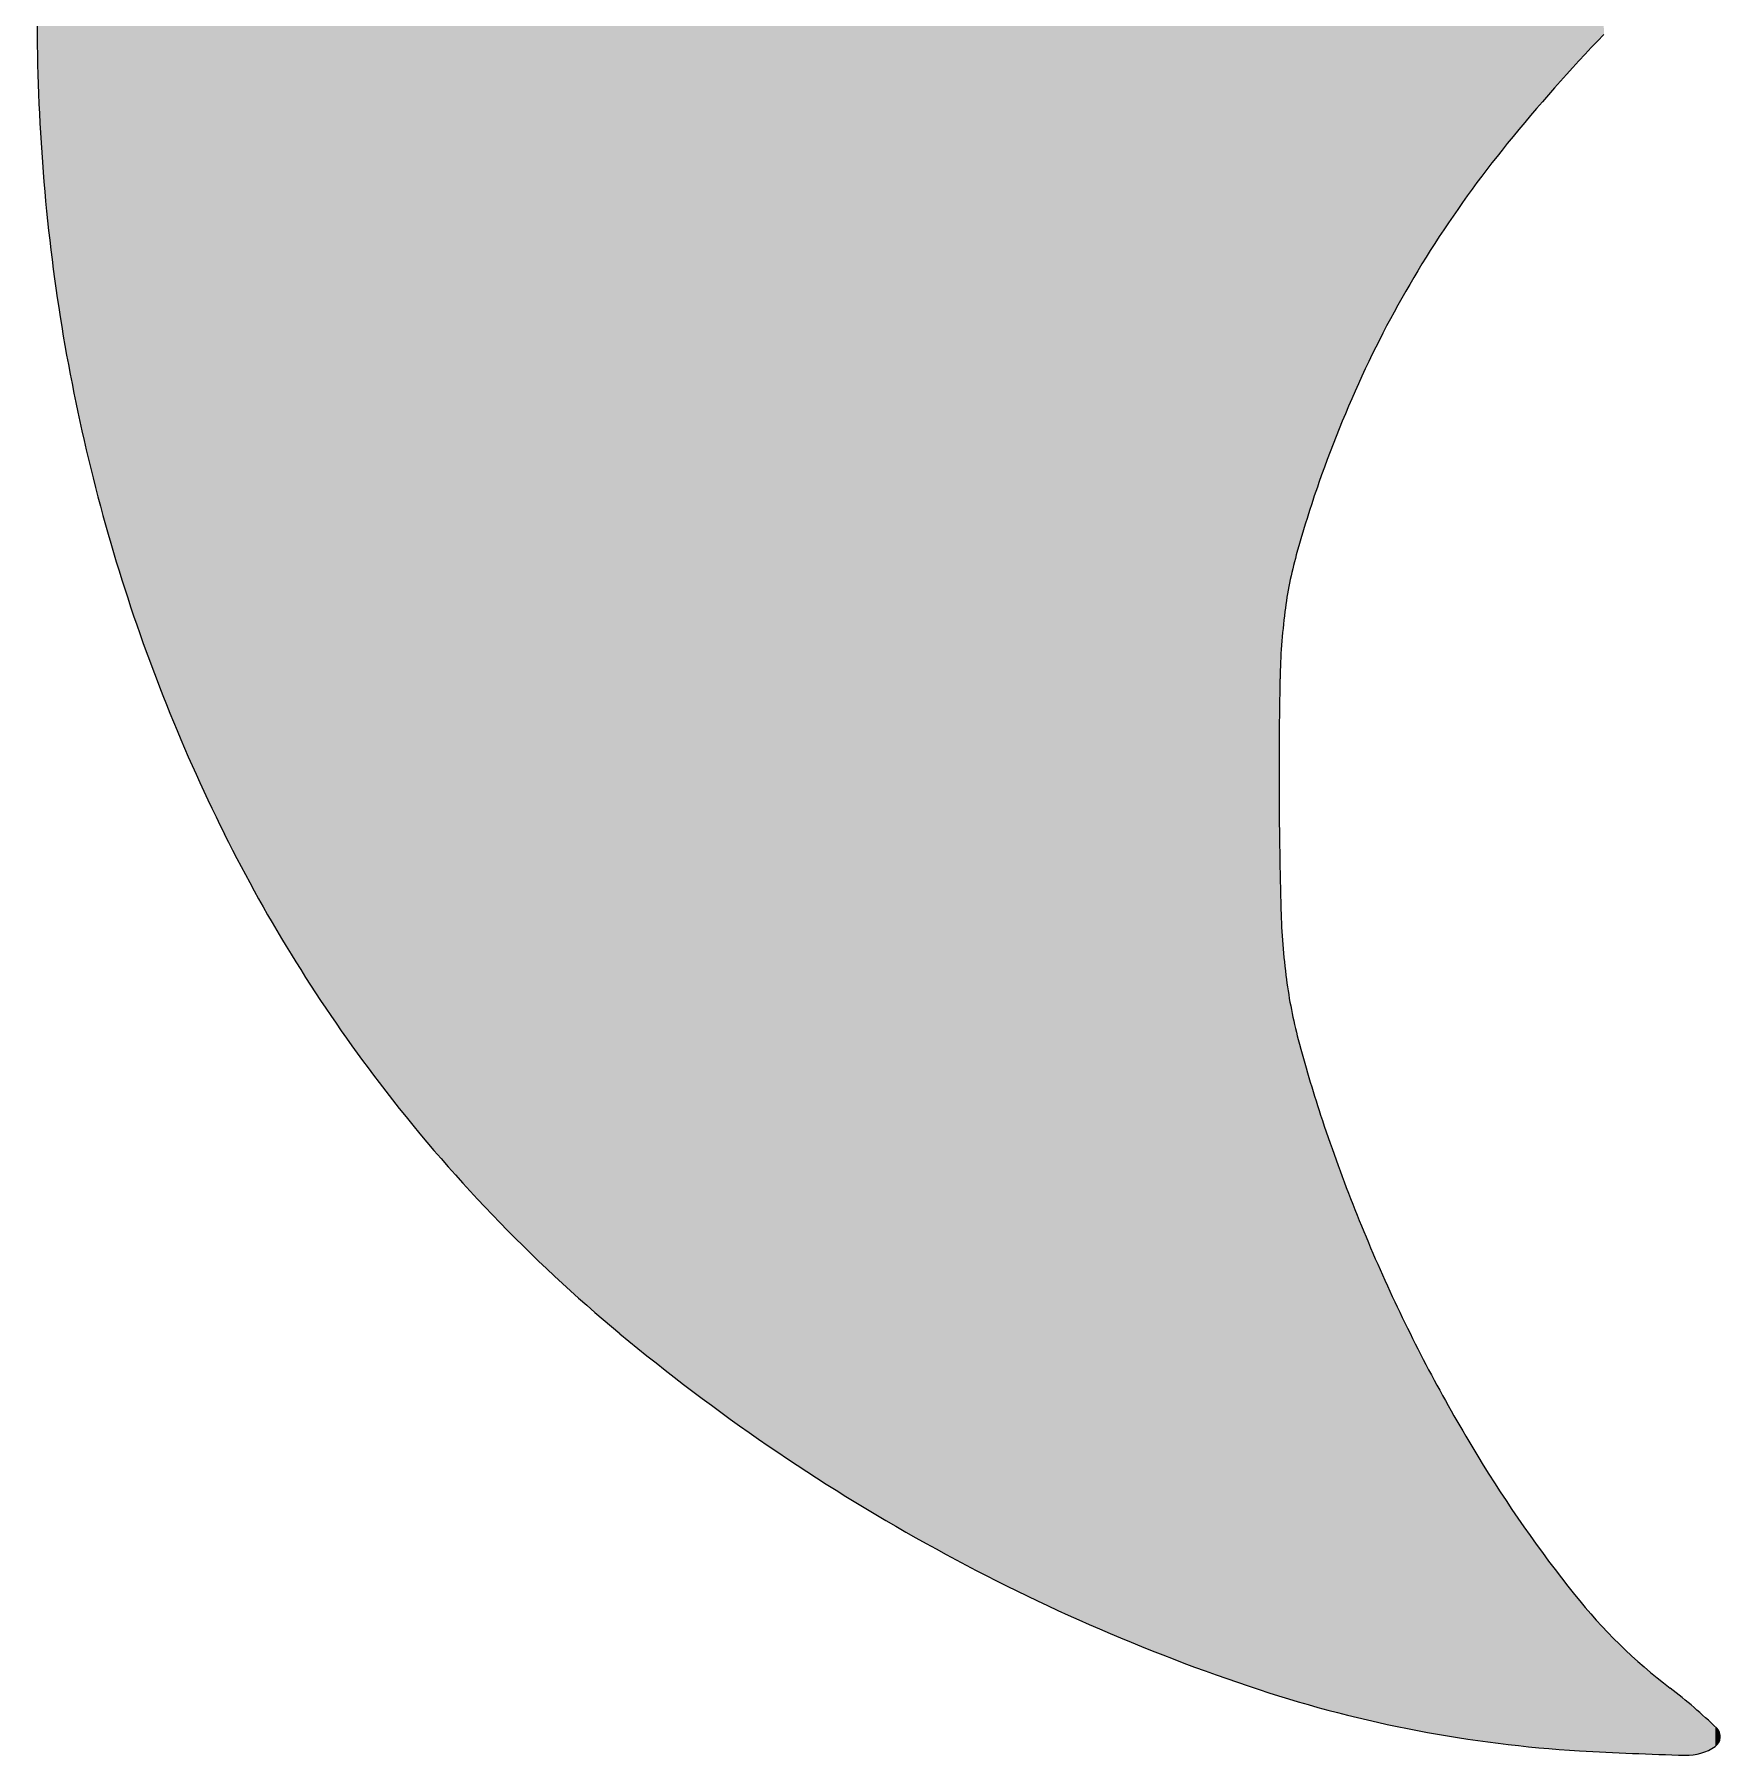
# Model space of a CAD drawing. Extents: x -1132 to 613, y -179 to 712.
# Drawn here: x 415.598 to 418.389, y 100.518 to 103.367 of the extents above; entities that cross this region are included whole.
import ezdxf

# ---------------------------------------------------------------- set-up
doc = ezdxf.new("R2010")
doc.units = 0
doc.layers.get('0').update_dxf_attribs({"lineweight": 13})
doc.layers.add('G-XREF-____-OTLN', color=7, linetype='Continuous', lineweight=13)

# ---------------------------------------------------------------- blocks, each defined once
blk = doc.blocks.new('Blockreferenz-A0UNPDDM6I')
at = {"layer": 'G-XREF-____-OTLN', "color": 242, "linetype": 'ByBlock', "lineweight": -2, "ltscale": 0.13, "true_color": 0xe50029}
for centre, major_axis, end_param in [((418.7795, 103.3898), (-3.1739, 0.1382), 0.163181), ((420.2338, 101.4029), (-2.0379, 1.9644), 0.085287), ((419.5041, 101.9951), (-1.4681, 1.1915), 0.115396), ((418.6335, 103.3723), (-3.0082, -0.3617), 0.169087), ((419.3758, 102.0767), (-1.4672, 0.9329), 0.120803), ((419.5946, 101.9722), (-1.7878, 0.8538), 0.109533), ((419.5341, 101.9933), (-1.8099, 0.6322), 0.06541), ((418.5034, 103.3336), (-2.7743, -0.8241), 0.17308), ((418.3294, 102.3275), (-0.6426, 0.1783), 0.143786), ((418.6963, 102.2807), (-1.0284, 0.1311), 0.107506), ((425.9611, 102.1404), (-8.3014, 0.1604), 0.02322), ((425.2084, 102.1374), (-7.5501, -0.0294), 0.025076), ((418.2028, 103.184), (-2.2904, -1.14), 0.189849), ((418.8202, 101.9523), (-1.1589, -0.0336), 0.100083), ((418.4581, 101.9053), (-0.7876, -0.1022), 0.127936), ((419.7396, 102.2421), (-2.0496, -0.5386), 0.061491), ((418.205, 103.1857), (-2.0363, -1.5534), 0.225293), ((420.3692, 102.4497), (-2.6423, -0.8712), 0.11261), ((420.2534, 102.3964), (-2.4118, -1.1093), 0.116643), ((418.6838, 103.7613), (-2.1166, -2.5447), 0.185886), ((419.8968, 102.1789), (-1.9098, -1.165), 0.125023), ((418.6246, 103.655), (-1.5507, -2.7857), 0.189091), ((418.8526, 101.3469), (-0.7053, -0.562), 0.246428), ((418.2771, 102.6022), (-0.6519, -1.9747), 0.260451), ((417.7847, 99.9469), (0.5979, 0.6166), 0.118417), ((418.3691, 100.5495), (0.0111, -0.016), 1.766833), ((418.4869, 106.1919), (-0.3312, -5.6656), 0.030819), ((418.3328, 100.6021), (-0.0023, -0.0834), 0.632312)]:
    blk.add_ellipse(centre, major_axis=major_axis, ratio=1, start_param=0, end_param=end_param, dxfattribs=at)
for points in [[(418.1627, 103.3323), (418.1301, 106.4911), (418.1627, 106.5057)], [(418.1627, 103.3323), (418.1627, 106.5057), (418.1959, 103.3673)], [(418.0941, 103.2558), (418.0667, 106.4619), (418.0941, 106.4749)], [(418.0981, 103.2605), (418.0941, 106.4749), (418.0981, 106.4767)], [(418.0941, 103.2558), (418.0941, 106.4749), (418.0981, 103.2605)], [(418.1301, 103.2967), (418.0981, 106.4767), (418.1301, 106.4911)], [(418.0981, 103.2605), (418.0981, 106.4767), (418.1301, 103.2967)], [(418.1301, 103.2967), (418.1301, 106.4911), (418.1627, 103.3323)], [(418.036, 103.1866), (418.0134, 106.4365), (418.036, 106.4472)], [(418.0667, 103.2238), (418.036, 106.4472), (418.0667, 106.4619)], [(418.036, 103.1866), (418.036, 106.4472), (418.0667, 103.2238)], [(418.0667, 103.2238), (418.0667, 106.4619), (418.0941, 103.2558)], [(417.9697, 103.0999), (417.9488, 106.4057), (417.9697, 106.4157)], [(417.9913, 103.1292), (417.9697, 106.4157), (417.9913, 106.4259)], [(417.9697, 103.0999), (417.9697, 106.4157), (417.9913, 103.1292)], [(418.0134, 103.1581), (417.9913, 106.4259), (418.0134, 106.4365)], [(417.9913, 103.1292), (417.9913, 106.4259), (418.0134, 103.1581)], [(418.0134, 103.1581), (418.0134, 106.4365), (418.036, 103.1866)], [(417.9086, 103.0096), (417.897, 106.3811), (417.9086, 106.3866)], [(417.9284, 103.0401), (417.9086, 106.3866), (417.9284, 106.396)], [(417.9086, 103.0096), (417.9086, 106.3866), (417.9284, 103.0401)], [(417.9488, 103.0702), (417.9284, 106.396), (417.9488, 106.4057)], [(417.9284, 103.0401), (417.9284, 106.396), (417.9488, 103.0702)], [(417.9488, 103.0702), (417.9488, 106.4057), (417.9697, 103.0999)], [(417.8549, 102.9193), (417.8383, 106.3517), (417.8549, 106.3601)], [(417.8722, 102.9498), (417.8549, 106.3601), (417.8722, 106.3687)], [(417.8549, 102.9193), (417.8549, 106.3601), (417.8722, 102.9498)], [(417.8901, 102.9799), (417.8722, 106.3687), (417.8901, 106.3776)], [(417.8722, 102.9498), (417.8722, 106.3687), (417.8901, 102.9799)], [(417.897, 102.991), (417.8901, 106.3776), (417.897, 106.3811)], [(417.8901, 102.9799), (417.8901, 106.3776), (417.897, 102.991)], [(417.897, 102.991), (417.897, 106.3811), (417.9086, 103.0096)], [(417.8068, 102.826), (417.7916, 106.3284), (417.8068, 106.336)], [(417.8222, 102.8574), (417.8068, 106.336), (417.8222, 106.3437)], [(417.8068, 102.826), (417.8068, 106.336), (417.8222, 102.8574)], [(417.8383, 102.8886), (417.8222, 106.3437), (417.8383, 106.3517)], [(417.8222, 102.8574), (417.8222, 106.3437), (417.8383, 102.8886)], [(417.8383, 102.8886), (417.8383, 106.3517), (417.8549, 102.9193)], [(417.7493, 102.6933), (417.7365, 106.2998), (417.7493, 106.3065)], [(417.7628, 102.7269), (417.7493, 106.3065), (417.7628, 106.3135)], [(417.7493, 102.6933), (417.7493, 106.3065), (417.7628, 102.7269)], [(417.7769, 102.7602), (417.7628, 106.3135), (417.7769, 106.3209)], [(417.7628, 102.7269), (417.7628, 106.3135), (417.7769, 102.7602)], [(417.7858, 102.7802), (417.7769, 106.3209), (417.7858, 106.3255)], [(417.7769, 102.7602), (417.7769, 106.3209), (417.7858, 102.7802)], [(417.7916, 102.7932), (417.7858, 106.3255), (417.7916, 106.3284)], [(417.7858, 102.7802), (417.7858, 106.3255), (417.7916, 102.7932)], [(417.7916, 102.7932), (417.7916, 106.3284), (417.8068, 102.826)], [(417.6868, 102.5058), (417.6827, 106.2719), (417.6868, 106.274)], [(417.6954, 102.5359), (417.6868, 106.274), (417.6954, 106.2785)], [(417.6868, 102.5058), (417.6868, 106.274), (417.6954, 102.5359)], [(417.7045, 102.5659), (417.6954, 106.2785), (417.7045, 106.2832)], [(417.6954, 102.5359), (417.6954, 106.2785), (417.7045, 102.5659)], [(417.7141, 102.5958), (417.7045, 106.2832), (417.7141, 106.2882)], [(417.7045, 102.5659), (417.7045, 106.2832), (417.7141, 102.5958)], [(417.7242, 102.6255), (417.7141, 106.2882), (417.7242, 106.2935)], [(417.7141, 102.5958), (417.7141, 106.2882), (417.7242, 102.6255)], [(417.7365, 102.6595), (417.7242, 106.2935), (417.7365, 106.2998)], [(417.7242, 102.6255), (417.7242, 106.2935), (417.7365, 102.6595)], [(417.7365, 102.6595), (417.7365, 106.2998), (417.7493, 102.6933)], [(417.6582, 100.6174), (417.6252, 106.2409), (417.6582, 106.2588)], [(417.6584, 102.2044), (417.6582, 106.2588), (417.6584, 106.2589)], [(417.6582, 102.108), (417.6582, 106.2588), (417.6584, 102.2044)], [(417.6597, 102.3008), (417.6584, 106.2589), (417.6597, 106.2596)], [(417.6584, 102.2044), (417.6584, 106.2589), (417.6597, 102.3008)], [(417.6602, 102.3193), (417.6597, 106.2596), (417.6602, 106.2599)], [(417.6597, 102.3008), (417.6597, 106.2596), (417.6602, 102.3193)], [(417.6611, 102.3379), (417.6602, 106.2599), (417.6611, 106.2603)], [(417.6602, 102.3193), (417.6602, 106.2599), (417.6611, 102.3379)], [(417.6623, 102.3564), (417.6611, 106.2603), (417.6623, 106.261)], [(417.6611, 102.3379), (417.6611, 106.2603), (417.6623, 102.3564)], [(417.6638, 102.3749), (417.6623, 106.261), (417.6638, 106.2618)], [(417.6623, 102.3564), (417.6623, 106.261), (417.6638, 102.3749)], [(417.6657, 102.3934), (417.6638, 106.2618), (417.6657, 106.2628)], [(417.6638, 102.3749), (417.6638, 106.2618), (417.6657, 102.3934)], [(417.6679, 102.4119), (417.6657, 106.2628), (417.6679, 106.264)], [(417.6657, 102.3934), (417.6657, 106.2628), (417.6679, 102.4119)], [(417.6701, 102.4277), (417.6679, 106.264), (417.6701, 106.2652)], [(417.6679, 102.4119), (417.6679, 106.264), (417.6701, 102.4277)], [(417.6727, 102.4435), (417.6701, 106.2652), (417.6727, 106.2666)], [(417.6701, 102.4277), (417.6701, 106.2652), (417.6727, 102.4435)], [(417.6755, 102.4584), (417.6727, 106.2666), (417.6755, 106.2681)], [(417.6727, 102.4435), (417.6727, 106.2666), (417.6755, 102.4584)], [(417.6756, 102.4592), (417.6755, 106.2681), (417.6756, 106.2682)], [(417.6755, 102.4584), (417.6755, 106.2681), (417.6756, 102.4592)], [(417.679, 102.4748), (417.6756, 106.2682), (417.679, 106.2699)], [(417.6756, 102.4592), (417.6756, 106.2682), (417.679, 102.4748)], [(417.6827, 102.4904), (417.679, 106.2699), (417.6827, 106.2719)], [(417.679, 102.4748), (417.679, 106.2699), (417.6827, 102.4904)], [(417.6827, 102.4904), (417.6827, 106.2719), (417.6868, 102.5058)], [(417.6252, 100.6275), (417.5661, 106.209), (417.6252, 106.2409)], [(417.6252, 100.6275), (417.6252, 106.2409), (417.6582, 100.6174)], [(417.5303, 100.6605), (417.4578, 106.148), (417.5303, 106.1888)], [(417.5661, 100.648), (417.5303, 106.1888), (417.5661, 106.209)], [(417.5303, 100.6605), (417.5303, 106.1888), (417.5661, 100.648)], [(417.5661, 100.648), (417.5661, 106.209), (417.6252, 100.6275)], [(417.4365, 100.6964), (417.3803, 106.1027), (417.4365, 106.1356)], [(417.4578, 100.6883), (417.4365, 106.1356), (417.4578, 106.148)], [(417.4365, 100.6964), (417.4365, 106.1356), (417.4578, 100.6883)], [(417.4578, 100.6883), (417.4578, 106.148), (417.5303, 100.6605)], [(417.3803, 100.72), (417.3439, 106.0806), (417.3803, 106.1027)], [(417.3803, 100.72), (417.3803, 106.1027), (417.4365, 100.6964)], [(417.3439, 100.7353), (417.3037, 106.0561), (417.3439, 106.0806)], [(417.3439, 100.7353), (417.3439, 106.0806), (417.3803, 100.72)], [(417.3037, 100.7537), (417.2525, 106.0237), (417.3037, 106.0561)], [(417.3037, 100.7537), (417.3037, 106.0561), (417.3439, 100.7353)], [(417.2525, 100.7772), (417.2279, 106.0081), (417.2525, 106.0237)], [(417.2525, 100.7772), (417.2525, 106.0237), (417.3037, 100.7537)], [(417.2279, 100.7894), (417.1625, 105.9651), (417.2279, 106.0081)], [(417.2279, 100.7894), (417.2279, 106.0081), (417.2525, 100.7772)], [(417.1529, 100.827), (417.0789, 105.9081), (417.1529, 105.9588)], [(417.1625, 100.8218), (417.1529, 105.9588), (417.1625, 105.9651)], [(417.1529, 100.827), (417.1529, 105.9588), (417.1625, 100.8218)], [(417.1625, 100.8218), (417.1625, 105.9651), (417.2279, 100.7894)], [(417.074, 100.8693), (417.01, 105.8592), (417.074, 105.9047)], [(417.0789, 100.8667), (417.074, 105.9047), (417.0789, 105.9081)], [(417.074, 100.8693), (417.074, 105.9047), (417.0789, 100.8667)], [(417.0789, 100.8667), (417.0789, 105.9081), (417.1529, 100.827)], [(417.01, 100.9062), (416.9851, 105.8408), (417.01, 105.8592)], [(417.01, 100.9062), (417.01, 105.8592), (417.074, 100.8693)], [(416.9851, 100.9205), (416.9422, 105.809), (416.9851, 105.8408)], [(416.9851, 100.9205), (416.9851, 105.8408), (417.01, 100.9062)], [(416.9422, 100.9472), (416.898, 105.775), (416.9422, 105.809)], [(416.9422, 100.9472), (416.9422, 105.809), (416.9851, 100.9205)], [(416.898, 100.9745), (416.8753, 105.7575), (416.898, 105.775)], [(416.898, 100.9745), (416.898, 105.775), (416.9422, 100.9472)], [(416.8753, 100.9896), (416.8125, 105.7073), (416.8753, 105.7575)], [(416.8753, 100.9896), (416.8753, 105.7575), (416.898, 100.9745)], [(416.8093, 101.0334), (416.7444, 105.6508), (416.8093, 105.7048)], [(416.8125, 101.0312), (416.8093, 105.7048), (416.8125, 105.7073)], [(416.8093, 101.0334), (416.8093, 105.7048), (416.8125, 101.0312)], [(416.8125, 101.0312), (416.8125, 105.7073), (416.8753, 100.9896)], [(416.7444, 101.0794), (416.7288, 105.6374), (416.7444, 105.6508)], [(416.7444, 101.0794), (416.7444, 105.6508), (416.8093, 101.0334)], [(416.7288, 101.0905), (416.6917, 105.6053), (416.7288, 105.6374)], [(416.7288, 101.0905), (416.7288, 105.6374), (416.7444, 101.0794)], [(416.6917, 101.1186), (416.647, 105.5656), (416.6917, 105.6053)], [(416.6917, 101.1186), (416.6917, 105.6053), (416.7288, 101.0905)], [(416.647, 101.1523), (416.6396, 105.559), (416.647, 105.5656)], [(416.647, 101.1523), (416.647, 105.5656), (416.6917, 101.1186)], [(416.6396, 101.1583), (416.5884, 105.5118), (416.6396, 105.559)], [(416.6396, 101.1583), (416.6396, 105.559), (416.647, 101.1523)], [(416.5884, 101.1996), (416.5672, 105.4917), (416.5884, 105.5118)], [(416.5884, 101.1996), (416.5884, 105.5118), (416.6396, 101.1583)], [(416.5672, 101.2166), (416.5379, 105.4638), (416.5672, 105.4917)], [(416.5672, 101.2166), (416.5672, 105.4917), (416.5884, 101.1996)], [(416.5379, 101.242), (416.4944, 105.4212), (416.5379, 105.4638)], [(416.5379, 101.242), (416.5379, 105.4638), (416.5672, 101.2166)], [(416.4944, 101.2795), (416.4882, 105.415), (416.4944, 105.4212)], [(416.4944, 101.2795), (416.4944, 105.4212), (416.5379, 101.242)], [(416.4882, 101.2853), (416.4393, 105.3654), (416.4882, 105.415)], [(416.4882, 101.2853), (416.4882, 105.415), (416.4944, 101.2795)], [(416.4393, 101.3309), (416.4241, 105.3493), (416.4393, 105.3654)], [(416.4393, 101.3309), (416.4393, 105.3654), (416.4882, 101.2853)], [(416.4241, 101.3451), (416.3763, 105.2987), (416.4241, 105.3493)], [(416.4241, 101.3451), (416.4241, 105.3493), (416.4393, 101.3309)], [(416.3562, 101.4132), (416.315, 105.2305), (416.3562, 105.2764)], [(416.3763, 101.3931), (416.3562, 105.2764), (416.3763, 105.2987)], [(416.3562, 101.4132), (416.3562, 105.2764), (416.3763, 101.3931)], [(416.3763, 101.3931), (416.3763, 105.2987), (416.4241, 101.3451)], [(416.315, 101.4579), (416.291, 105.2024), (416.315, 105.2305)], [(416.315, 101.4579), (416.315, 105.2305), (416.3562, 101.4132)], [(416.291, 101.4839), (416.2555, 105.1607), (416.291, 105.2024)], [(416.291, 101.4839), (416.291, 105.2024), (416.315, 101.4579)], [(416.2555, 101.5254), (416.2285, 105.1274), (416.2555, 105.1607)], [(416.2555, 101.5254), (416.2555, 105.1607), (416.291, 101.4839)], [(416.2285, 101.5569), (416.1978, 105.0895), (416.2285, 105.1274)], [(416.2285, 101.5569), (416.2285, 105.1274), (416.2555, 101.5254)], [(416.1978, 101.5957), (416.1687, 105.0517), (416.1978, 105.0895)], [(416.1978, 101.5957), (416.1978, 105.0895), (416.2285, 101.5569)], [(416.1687, 101.6323), (416.1419, 105.0168), (416.1687, 105.0517)], [(416.1687, 101.6323), (416.1687, 105.0517), (416.1978, 101.5957)], [(416.1419, 101.6686), (416.1206, 104.9876), (416.1419, 105.0168)], [(416.1419, 101.6686), (416.1419, 105.0168), (416.1687, 101.6323)], [(416.1206, 101.6974), (416.0879, 104.9426), (416.1206, 104.9876)], [(416.1206, 101.6974), (416.1206, 104.9876), (416.1419, 101.6686)], [(416.0879, 101.7449), (416.0747, 104.9234), (416.0879, 104.9426)], [(416.0879, 101.7449), (416.0879, 104.9426), (416.1206, 101.6974)], [(416.0747, 101.764), (416.0397, 104.8724), (416.0747, 104.9234)], [(416.0747, 101.764), (416.0747, 104.9234), (416.0879, 101.7449)], [(416.0308, 101.8321), (415.9938, 104.8006), (416.0308, 104.8585)], [(416.0397, 101.8183), (416.0308, 104.8585), (416.0397, 104.8724)], [(416.0308, 101.8321), (416.0308, 104.8585), (416.0397, 101.8183)], [(416.0397, 101.8183), (416.0397, 104.8724), (416.0747, 101.764)], [(415.9891, 101.9014), (415.9502, 104.7274), (415.9891, 104.7928)], [(415.9938, 101.8937), (415.9891, 104.7928), (415.9938, 104.8006)], [(415.9891, 101.9014), (415.9891, 104.7928), (415.9938, 101.8937)], [(415.9938, 101.8937), (415.9938, 104.8006), (416.0308, 101.8321)], [(415.9497, 101.9721), (415.9124, 104.6592), (415.9497, 104.7265)], [(415.9502, 101.9712), (415.9497, 104.7265), (415.9502, 104.7274)], [(415.9497, 101.9721), (415.9497, 104.7265), (415.9502, 101.9712)], [(415.9502, 101.9712), (415.9502, 104.7274), (415.9891, 101.9014)], [(415.9089, 102.0514), (415.8763, 104.5893), (415.9089, 104.6528)], [(415.9124, 102.044), (415.9089, 104.6528), (415.9124, 104.6592)], [(415.9089, 102.0514), (415.9089, 104.6528), (415.9124, 102.044)], [(415.9124, 102.044), (415.9124, 104.6592), (415.9497, 101.9721)], [(415.87, 102.1334), (415.8424, 104.5186), (415.87, 104.577)], [(415.8763, 102.1193), (415.87, 104.577), (415.8763, 104.5893)], [(415.87, 102.1334), (415.87, 104.577), (415.8763, 102.1193)], [(415.8763, 102.1193), (415.8763, 104.5893), (415.9089, 102.0514)], [(415.8424, 102.1956), (415.8336, 104.5), (415.8424, 104.5186)], [(415.8424, 102.1956), (415.8424, 104.5186), (415.87, 102.1334)], [(415.8336, 102.217), (415.8107, 104.4472), (415.8336, 104.5)], [(415.8336, 102.217), (415.8336, 104.5), (415.8424, 102.1956)], [(415.8006, 102.2994), (415.7812, 104.3749), (415.8006, 104.4241)], [(415.8107, 102.2728), (415.8006, 104.4241), (415.8107, 104.4472)], [(415.8006, 102.2994), (415.8006, 104.4241), (415.8107, 102.2728)], [(415.8107, 102.2728), (415.8107, 104.4472), (415.8336, 102.217)], [(415.7812, 102.3509), (415.7702, 104.3471), (415.7812, 104.3749)], [(415.7812, 102.3509), (415.7812, 104.3749), (415.8006, 102.2994)], [(415.7702, 102.3827), (415.754, 104.3017), (415.7702, 104.3471)], [(415.7702, 102.3827), (415.7702, 104.3471), (415.7812, 102.3509)], [(415.754, 102.4298), (415.7423, 104.2692), (415.754, 104.3017)], [(415.754, 102.4298), (415.754, 104.3017), (415.7702, 102.3827)], [(415.7423, 102.4671), (415.7291, 104.2278), (415.7423, 104.2692)], [(415.7423, 102.4671), (415.7423, 104.2692), (415.754, 102.4298)], [(415.7291, 102.5095), (415.717, 104.1904), (415.7291, 104.2278)], [(415.7291, 102.5095), (415.7291, 104.2278), (415.7423, 102.4671)], [(415.717, 102.5522), (415.7059, 104.1513), (415.717, 104.1904)], [(415.717, 102.5522), (415.717, 104.1904), (415.7291, 102.5095)], [(415.7059, 102.5917), (415.6943, 104.1108), (415.7059, 104.1513)], [(415.7059, 102.5917), (415.7059, 104.1513), (415.717, 102.5522)], [(415.6943, 102.6376), (415.6851, 104.0737), (415.6943, 104.1108)], [(415.6943, 102.6376), (415.6943, 104.1108), (415.7059, 102.5917)], [(415.6851, 102.6745), (415.6743, 104.0305), (415.6851, 104.0737)], [(415.6851, 102.6745), (415.6851, 104.0737), (415.6943, 102.6376)], [(415.6743, 102.7231), (415.6666, 103.9948), (415.6743, 104.0305)], [(415.6743, 102.7231), (415.6743, 104.0305), (415.6851, 102.6745)], [(415.6666, 102.7578), (415.6564, 103.9478), (415.6666, 103.9948)], [(415.6666, 102.7578), (415.6666, 103.9948), (415.6743, 102.7231)], [(415.6564, 102.8107), (415.6504, 103.9154), (415.6564, 103.9478)], [(415.6564, 102.8107), (415.6564, 103.9478), (415.6666, 102.7578)], [(415.6504, 102.8417), (415.6411, 103.8645), (415.6504, 103.9154)], [(415.6504, 102.8417), (415.6504, 103.9154), (415.6564, 102.8107)], [(415.6411, 102.899), (415.6367, 103.8356), (415.6411, 103.8645)], [(415.6411, 102.899), (415.6411, 103.8645), (415.6504, 102.8417)], [(415.6367, 102.9259), (415.6283, 103.7808), (415.6367, 103.8356)], [(415.6367, 102.9259), (415.6367, 103.8356), (415.6411, 102.899)], [(415.6283, 102.988), (415.6253, 103.7558), (415.6283, 103.7808)], [(415.6283, 102.988), (415.6283, 103.7808), (415.6367, 102.9259)], [(415.6253, 103.0106), (415.6182, 103.6968), (415.6253, 103.7558)], [(415.6253, 103.0106), (415.6253, 103.7558), (415.6283, 102.988)], [(415.6182, 103.0777), (415.6161, 103.6745), (415.6182, 103.6968)], [(415.6182, 103.0777), (415.6182, 103.6968), (415.6253, 103.0106)], [(415.6161, 103.0965), (415.6106, 103.6125), (415.6161, 103.6745)], [(415.6161, 103.0965), (415.6161, 103.6745), (415.6182, 103.0777)], [(415.6106, 103.1671), (415.6093, 103.5917), (415.6106, 103.6125)], [(415.6106, 103.1671), (415.6106, 103.6125), (415.6161, 103.0965)], [(415.6093, 103.1826), (415.6056, 103.528), (415.6093, 103.5917)], [(415.6093, 103.1826), (415.6093, 103.5917), (415.6106, 103.1671)], [(415.6056, 103.2552), (415.6049, 103.5044), (415.6056, 103.528)], [(415.6056, 103.2552), (415.6056, 103.528), (415.6093, 103.1826)], [(415.6049, 103.2689), (415.603, 103.4417), (415.6049, 103.5044)], [(415.6049, 103.2689), (415.6049, 103.5044), (415.6056, 103.2552)], [(415.603, 103.3456), (415.6028, 103.3553), (415.603, 103.4417)], [(415.603, 103.3456), (415.603, 103.4417), (415.6049, 103.2689)], [(417.6582, 100.6174), (417.6582, 102.108), (417.6592, 100.6171)], [(417.6592, 100.6171), (417.6582, 102.108), (417.6592, 102.0133)], [(417.6592, 100.6171), (417.6592, 102.0133), (417.6613, 100.6164)], [(417.6613, 100.6164), (417.6592, 102.0133), (417.6613, 101.9187)], [(417.6613, 100.6164), (417.6613, 101.9187), (417.6621, 100.6162)], [(417.6621, 100.6162), (417.6613, 101.9187), (417.6621, 101.8994)], [(417.6621, 100.6162), (417.6621, 101.8994), (417.6631, 100.6159)], [(417.6631, 100.6159), (417.6621, 101.8994), (417.6631, 101.8801)], [(417.6631, 100.6159), (417.6631, 101.8801), (417.6645, 100.6155)], [(417.6645, 100.6155), (417.6631, 101.8801), (417.6645, 101.8608)], [(417.6645, 100.6155), (417.6645, 101.8608), (417.6662, 100.6149)], [(417.6662, 100.6149), (417.6645, 101.8608), (417.6662, 101.8415)], [(417.6662, 100.6149), (417.6662, 101.8415), (417.6682, 100.6143)], [(417.6682, 100.6143), (417.6662, 101.8415), (417.6682, 101.8223)], [(417.6682, 100.6143), (417.6682, 101.8223), (417.6705, 100.6136)], [(417.6705, 100.6136), (417.6682, 101.8223), (417.6705, 101.8031)], [(417.6705, 100.6136), (417.6705, 101.8031), (417.6729, 100.6129)], [(417.6729, 100.6129), (417.6705, 101.8031), (417.6729, 101.7863)], [(417.6729, 100.6129), (417.6729, 101.7863), (417.6756, 100.6121)], [(417.6756, 100.6121), (417.6729, 101.7863), (417.6756, 101.7696)], [(417.6756, 100.6121), (417.6756, 101.7696), (417.6786, 100.6111)], [(417.6786, 100.6111), (417.6756, 101.7696), (417.6786, 101.7529)], [(417.6786, 100.6111), (417.6786, 101.7529), (417.6821, 100.6101)], [(417.6821, 100.6101), (417.6786, 101.7529), (417.6821, 101.7364)], [(417.6821, 100.6101), (417.6821, 101.7364), (417.6858, 100.6089)], [(417.6858, 100.6089), (417.6821, 101.7364), (417.6858, 101.7198)], [(417.6858, 100.6089), (417.6858, 101.7198), (417.69, 100.6076)], [(417.69, 100.6076), (417.6858, 101.7198), (417.69, 101.7034)], [(417.69, 100.6076), (417.69, 101.7034), (417.6985, 100.605)], [(417.6985, 100.605), (417.69, 101.7034), (417.6985, 101.672)], [(417.6985, 100.605), (417.6985, 101.672), (417.7075, 100.6023)], [(417.7075, 100.6023), (417.6985, 101.672), (417.7075, 101.6407)], [(417.7075, 100.6023), (417.7075, 101.6407), (417.7115, 100.601)], [(417.7115, 100.601), (417.7075, 101.6407), (417.7115, 101.6274)], [(417.7115, 100.601), (417.7115, 101.6274), (417.717, 100.5996)], [(417.717, 100.5996), (417.7115, 101.6274), (417.717, 101.6095)], [(417.717, 100.5996), (417.717, 101.6095), (417.727, 100.597)], [(417.727, 100.597), (417.717, 101.6095), (417.727, 101.5785)], [(417.727, 100.597), (417.727, 101.5785), (417.7438, 100.5927)], [(417.7438, 100.5927), (417.727, 101.5785), (417.7438, 101.5291)], [(417.7438, 100.5927), (417.7438, 101.5291), (417.7615, 100.5881)], [(417.7615, 100.5881), (417.7438, 101.5291), (417.7615, 101.4799)], [(417.7615, 100.5881), (417.7615, 101.4799), (417.7802, 100.5832)], [(417.7802, 100.5832), (417.7615, 101.4799), (417.7802, 101.4312)], [(417.7802, 100.5832), (417.7802, 101.4312), (417.7989, 100.5784)], [(417.7989, 100.5784), (417.7802, 101.4312), (417.7989, 101.3848)], [(417.7989, 100.5784), (417.7989, 101.3848), (417.7997, 100.5782)], [(417.7997, 100.5782), (417.7989, 101.3848), (417.7997, 101.3828)], [(417.7997, 100.5782), (417.7997, 101.3828), (417.8202, 100.5738)], [(417.8202, 100.5738), (417.7997, 101.3828), (417.8202, 101.3347)], [(417.8202, 100.5738), (417.8202, 101.3347), (417.8416, 100.5693)], [(417.8416, 100.5693), (417.8202, 101.3347), (417.8416, 101.2871)], [(417.8416, 100.5693), (417.8416, 101.2871), (417.8636, 100.5646)], [(417.8636, 100.5646), (417.8416, 101.2871), (417.8636, 101.2404)], [(417.8636, 100.5646), (417.8636, 101.2404), (417.8865, 100.5597)], [(417.8865, 100.5597), (417.8636, 101.2404), (417.8865, 101.1942)], [(417.8865, 100.5597), (417.8865, 101.1942), (417.8872, 100.5595)], [(417.8872, 100.5595), (417.8865, 101.1942), (417.8872, 101.1929)], [(417.8872, 100.5595), (417.8872, 101.1929), (417.9103, 100.5556)], [(417.9103, 100.5556), (417.8872, 101.1929), (417.9103, 101.1484)], [(417.9103, 100.5556), (417.9103, 101.1484), (417.935, 100.5515)], [(417.935, 100.5515), (417.9103, 101.1484), (417.935, 101.1031)], [(417.935, 100.5515), (417.935, 101.1031), (417.9606, 100.5472)], [(417.9606, 100.5472), (417.935, 101.1031), (417.9606, 101.0583)], [(417.9606, 100.5472), (417.9606, 101.0583), (417.9762, 100.5445)], [(417.9762, 100.5445), (417.9606, 101.0583), (417.9762, 101.0322)], [(417.9762, 100.5445), (417.9762, 101.0322), (417.9871, 100.5432)], [(417.9871, 100.5432), (417.9762, 101.0322), (417.9871, 101.0139)], [(417.9871, 100.5432), (417.9871, 101.0139), (418.0118, 100.5401)], [(418.0118, 100.5401), (417.9871, 101.0139), (418.0118, 100.9744)], [(418.0118, 100.5401), (418.0118, 100.9744), (418.0373, 100.537)], [(418.0373, 100.537), (418.0118, 100.9744), (418.0373, 100.9354)], [(418.0373, 100.537), (418.0373, 100.9354), (418.0636, 100.5337)], [(418.0636, 100.5337), (418.0373, 100.9354), (418.0636, 100.8969)], [(418.0636, 100.5337), (418.0636, 100.8969), (418.0658, 100.5334)], [(418.0658, 100.5334), (418.0636, 100.8969), (418.0658, 100.8939)], [(418.0658, 100.5334), (418.0658, 100.8939), (418.0907, 100.5314)], [(418.0907, 100.5314), (418.0658, 100.8939), (418.0907, 100.859)], [(418.0907, 100.5314), (418.0907, 100.859), (418.1186, 100.5292)], [(418.1186, 100.5292), (418.0907, 100.859), (418.1186, 100.8217)], [(418.1186, 100.5292), (418.1186, 100.8217), (418.1472, 100.5269)], [(418.1472, 100.5269), (418.1186, 100.8217), (418.1472, 100.7849)], [(418.1472, 100.5269), (418.1472, 100.7849), (418.1557, 100.5262)], [(418.1557, 100.5262), (418.1472, 100.7849), (418.1557, 100.7747)], [(418.1557, 100.5262), (418.1557, 100.7747), (418.1709, 100.5254)], [(418.1709, 100.5254), (418.1557, 100.7747), (418.1709, 100.7564)], [(418.1709, 100.5254), (418.1709, 100.7564), (418.1957, 100.5242)], [(418.1957, 100.5242), (418.1709, 100.7564), (418.1957, 100.7289)], [(418.1957, 100.5242), (418.1957, 100.7289), (418.2217, 100.5229)], [(418.2217, 100.5229), (418.1957, 100.7289), (418.2217, 100.7025)], [(418.2217, 100.5229), (418.2217, 100.7025), (418.2431, 100.5218)], [(418.2431, 100.5218), (418.2217, 100.7025), (418.2431, 100.6824)], [(418.2431, 100.5218), (418.2431, 100.6824), (418.2487, 100.5216)], [(418.2487, 100.5216), (418.2431, 100.6824), (418.2487, 100.6771)], [(418.2487, 100.5216), (418.2487, 100.6771), (418.2767, 100.5206)], [(418.2767, 100.5206), (418.2487, 100.6771), (418.2767, 100.6529)], [(418.2767, 100.5206), (418.2767, 100.6529), (418.3056, 100.5196)], [(418.3056, 100.5196), (418.2767, 100.6529), (418.3056, 100.6298)], [(418.3056, 100.5196), (418.3056, 100.6298), (418.319, 100.5191)], [(418.319, 100.5191), (418.3056, 100.6298), (418.319, 100.6194)], [(418.319, 100.5191), (418.319, 100.6194), (418.3305, 100.5187)], [(418.3305, 100.5187), (418.319, 100.6194), (418.3305, 100.6101)], [(418.3305, 100.5187), (418.3305, 100.6101), (418.3322, 100.5187)], [(418.3322, 100.5187), (418.3305, 100.6101), (418.3322, 100.6087)], [(418.3322, 100.5187), (418.3322, 100.6087), (418.3393, 100.5189)], [(418.3393, 100.5189), (418.3322, 100.6087), (418.3393, 100.6028)], [(418.3393, 100.5189), (418.3393, 100.6028), (418.3451, 100.5197)], [(418.3451, 100.5197), (418.3393, 100.6028), (418.3451, 100.5978)], [(418.3451, 100.5197), (418.3451, 100.5978), (418.348, 100.5201)], [(418.348, 100.5201), (418.3451, 100.5978), (418.348, 100.5953)], [(418.348, 100.5201), (418.348, 100.5953), (418.3565, 100.5221)], [(418.3565, 100.5221), (418.348, 100.5953), (418.3565, 100.5878)], [(418.3565, 100.5221), (418.3565, 100.5878), (418.3579, 100.5226)], [(418.3579, 100.5226), (418.3565, 100.5878), (418.3579, 100.5866)], [(418.3579, 100.5226), (418.3579, 100.5866), (418.3648, 100.525)], [(418.3648, 100.525), (418.3579, 100.5866), (418.3648, 100.5803)], [(418.3648, 100.525), (418.3648, 100.5803), (418.3704, 100.5277)], [(418.3704, 100.5277), (418.3648, 100.5803), (418.3704, 100.5752)], [(418.3704, 100.5277), (418.3704, 100.5752), (418.3727, 100.5288)], [(418.3727, 100.5288), (418.3704, 100.5752), (418.3727, 100.573)], [(418.3727, 100.5288), (418.3727, 100.573), (418.3802, 100.5335)], [(418.3802, 100.5335), (418.3727, 100.573), (418.3802, 100.5659)], [(418.3802, 100.5335), (418.3802, 100.5659), (418.3826, 100.5354)], [(418.3826, 100.5354), (418.3802, 100.5659), (418.3826, 100.5636)], [(418.3826, 100.5354), (418.3826, 100.5636), (418.3827, 100.5355)], [(418.3827, 100.5355), (418.3826, 100.5636), (418.3827, 100.5635)], [(418.3827, 100.5355), (418.3827, 100.5635), (418.3847, 100.5378)], [(418.3847, 100.5378), (418.3827, 100.5635), (418.3847, 100.5612)], [(418.3847, 100.5378), (418.3847, 100.5612), (418.3847, 100.5379)], [(418.3847, 100.5379), (418.3847, 100.5612), (418.3847, 100.5611)], [(418.3847, 100.5379), (418.3847, 100.5611), (418.3864, 100.5404)], [(418.3864, 100.5404), (418.3847, 100.5611), (418.3864, 100.5586)], [(418.3864, 100.5404), (418.3864, 100.5586), (418.3864, 100.5405)], [(418.3864, 100.5405), (418.3864, 100.5586), (418.3864, 100.5585)], [(418.3864, 100.5405), (418.3864, 100.5585), (418.3876, 100.5433)], [(418.3876, 100.5433), (418.3864, 100.5585), (418.3876, 100.5557)], [(418.3876, 100.5433), (418.3876, 100.5557), (418.3876, 100.5434)], [(418.3876, 100.5434), (418.3876, 100.5557), (418.3876, 100.5556)], [(418.3876, 100.5434), (418.3876, 100.5556), (418.3883, 100.5463)], [(418.3883, 100.5463), (418.3876, 100.5556), (418.3883, 100.5526)], [(418.3883, 100.5463), (418.3883, 100.5526), (418.3884, 100.5465)], [(418.3884, 100.5465), (418.3883, 100.5526), (418.3884, 100.5526)], [(418.3884, 100.5465), (418.3884, 100.5526), (418.3886, 100.5494)]]:
    blk.add_solid(points, dxfattribs=at)

msp = doc.modelspace()

# ---------------------------------------------------------------- block references
at = {"ltscale": 0.13}
msp.add_blockref('Blockreferenz-A0UNPDDM6I', (0, 0), dxfattribs=at)

doc.saveas('drawing.dxf')
